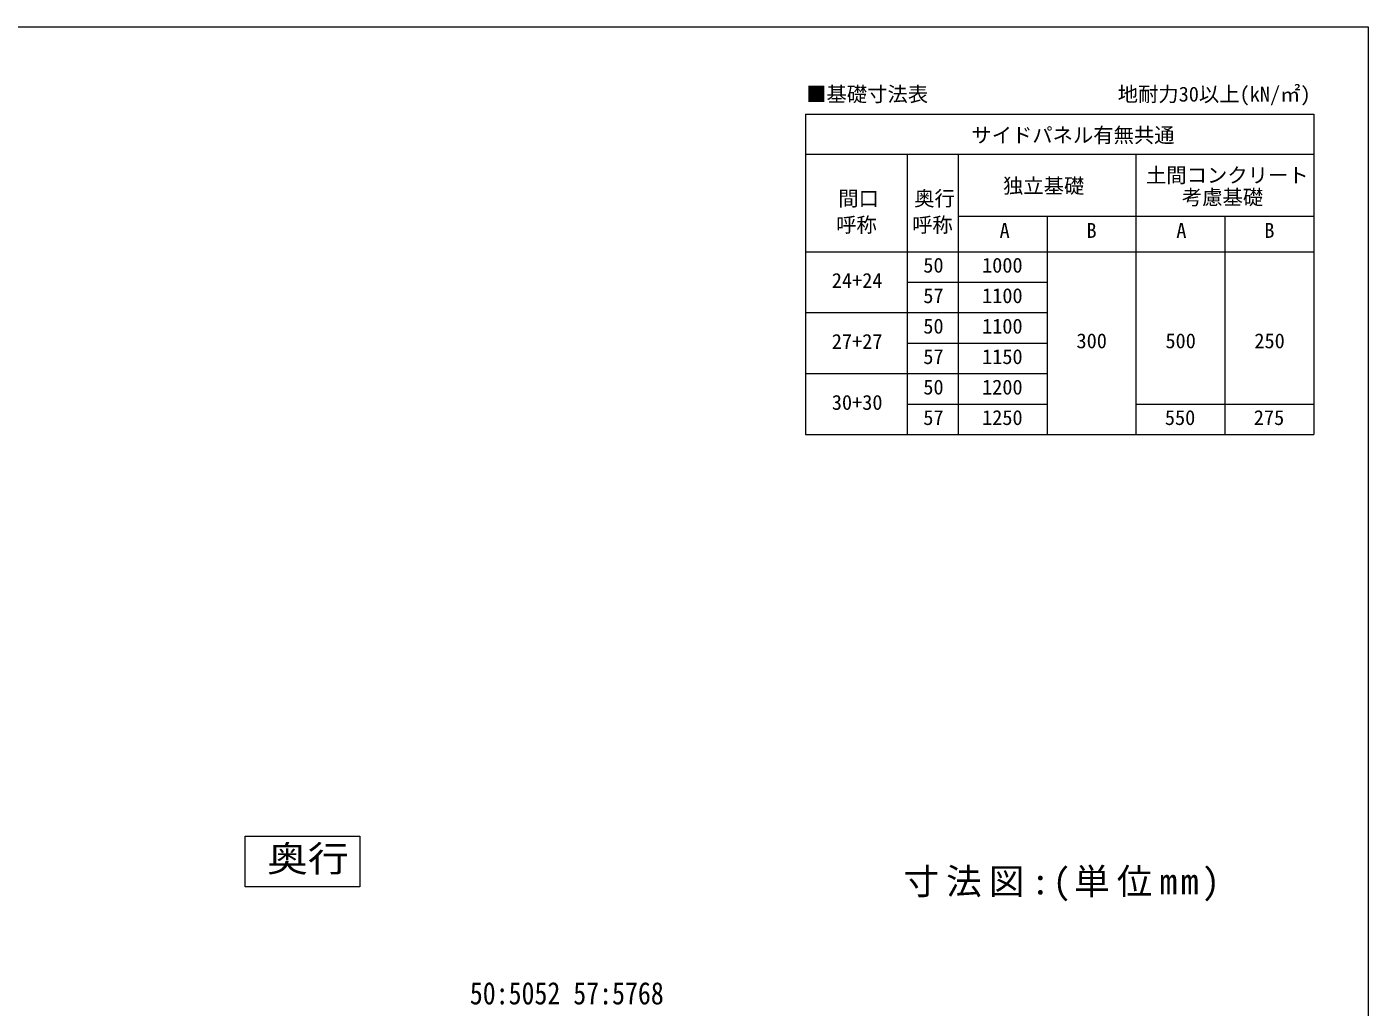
# Model space of a CAD drawing. Units: millimetres, scale not verified. Extents: x -11243 to 11243, y -7760 to 7760.
# Drawn here: x 119 to 10677, y 39 to 7760 of the extents above; entities that cross this region are included whole.
import ezdxf
from ezdxf.enums import TextEntityAlignment as Align

# ---------------------------------------------------------------- set-up
doc = ezdxf.new("R2010")
doc.units = ezdxf.units.MM
doc.header["$LTSCALE"] = 40
doc.layers.add('0-6_OTH_LINE', color=7, linetype='Continuous', lineweight=9)
doc.layers.add('F-0_240', color=7, linetype='Continuous', lineweight=9)
doc.styles.add('ＭＳ ゴシック', font='')
doc.styles.get('ＭＳ ゴシック').set_extended_font_data('MS Gothic')

msp = doc.modelspace()

# ---------------------------------------------------------------- linework, layer by layer
at = {"layer": '0-6_OTH_LINE', "lineweight": 18}
for p, q in [((6249.39, 7073.26), (6249.39, 4548.8)), ((6249.39, 7073.26), (10249.39, 7073.26)), ((6249.39, 6758.16), (10249.39, 6758.16)), ((7449.39, 6758.16), (7449.39, 4548.8)), ((7449.39, 6269.14), (10249.39, 6269.14)), ((6249.39, 5988.8), (10249.39, 5988.8)), ((7049.39, 5748.8), (8149.39, 5748.8)), ((6249.39, 5508.8), (8149.39, 5508.8)), ((7049.39, 5268.8), (8149.39, 5268.8)), ((6249.39, 5028.8), (8149.39, 5028.8)), ((7049.39, 4788.8), (8149.39, 4788.8)), ((8849.39, 4788.8), (10249.39, 4788.8)), ((6249.39, 4548.8), (10249.39, 4548.8))]:
    msp.add_line(p, q, dxfattribs=at)
at = {"layer": '0-6_OTH_LINE'}
for p, q in [((10249.39, 7073.26), (10249.39, 4548.8)), ((7049.39, 6758.16), (7049.39, 4548.8)), ((7449.39, 6758.16), (7449.39, 4548.8)), ((8849.39, 6758.16), (8849.39, 4548.8)), ((8149.39, 6269.14), (8149.39, 4548.8)), ((9549.39, 6269.14), (9549.39, 4548.8))]:
    msp.add_line(p, q, dxfattribs=at)
at = {"layer": '0-6_OTH_LINE', "color": 3}
msp.add_lwpolyline([(1837.41, 1386.41), (2739.28, 1386.41), (2739.28, 987.08), (1837.41, 987.08)], close=True, dxfattribs=at)
at = {"layer": 'F-0_240', "color": 5}
for p, q in [((-11242.74, 7760), (10677.26, 7760)), ((10677.26, 7760), (10677.26, -7760))]:
    msp.add_line(p, q, dxfattribs=at)

# ---------------------------------------------------------------- texts
at = {"layer": '0-6_OTH_LINE', "style": 'ＭＳ ゴシック'}
for s, p in [('■基礎寸法表', (6253.56, 7136.08)), ('地耐力30以上(kN/㎡)', (8705.56, 7136.08)), ('サイドパネル有無共通', (7553.4, 6813.02)), ('土間コンクリート', (8928.56, 6497.61)), ('独立基礎', (7802.93, 6414.04)), ('間口', (6506.46, 6314.26)), ('奥行', (7104.09, 6314.26)), ('考慮基礎', (9211.03, 6324.13)), ('呼称', (6489.64, 6106.56)), ('呼称', (7087.27, 6106.56)), ('A', (7775.97, 6062.41)), ('B', (8460.08, 6062.41)), ('A', (9166.92, 6062.41)), ('B', (9860.08, 6062.41)), ('50', (7175.66, 5788.8)), ('1000', (7638.12, 5788.8)), ('24+24', (6455.43, 5668.35)), ('57', (7175.66, 5548.8)), ('1100', (7638.12, 5548.8)), ('50', (7175.66, 5308.8)), ('1100', (7638.12, 5308.8)), ('27+27', (6455.43, 5188.35)), ('300', (8381.41, 5193.18)), ('500', (9081.41, 5193.18)), ('250', (9781.41, 5193.18)), ('57', (7175.66, 5068.8)), ('1150', (7638.12, 5068.8)), ('50', (7175.66, 4828.8)), ('1200', (7638.12, 4828.8)), ('30+30', (6455.43, 4708.35)), ('57', (7175.66, 4588.8)), ('1250', (7638.12, 4588.8)), ('550', (9076.95, 4588.8)), ('275', (9776.95, 4588.8))]:
    msp.add_text(s, height=117.3, dxfattribs=at).set_placement(p, align=Align.BOTTOM_LEFT)
at = {"layer": '0-6_OTH_LINE', "color": 2, "style": 'ＭＳ ゴシック', "width": 1.15}
msp.add_text('奥行', height=205.3, dxfattribs=at).set_placement((2009.01, 1044.15), align=Align.BOTTOM_LEFT)
at = {"layer": '0-6_OTH_LINE', "style": 'ＭＳ ゴシック', "width": 0.85}
msp.add_text('50:5052 57:5768', height=176, dxfattribs=at).set_placement((3606.28, 8.07), align=Align.BOTTOM_LEFT)
at = {"layer": '0-6_OTH_LINE', "color": 2, "insert": (7019.11, 872.52), "char_height": 205.3, "attachment_point": 7, "style": 'ＭＳ ゴシック'}
msp.add_mtext('\\T1.2;寸法図:(単位mm)', dxfattribs=at)

doc.saveas('drawing.dxf')
